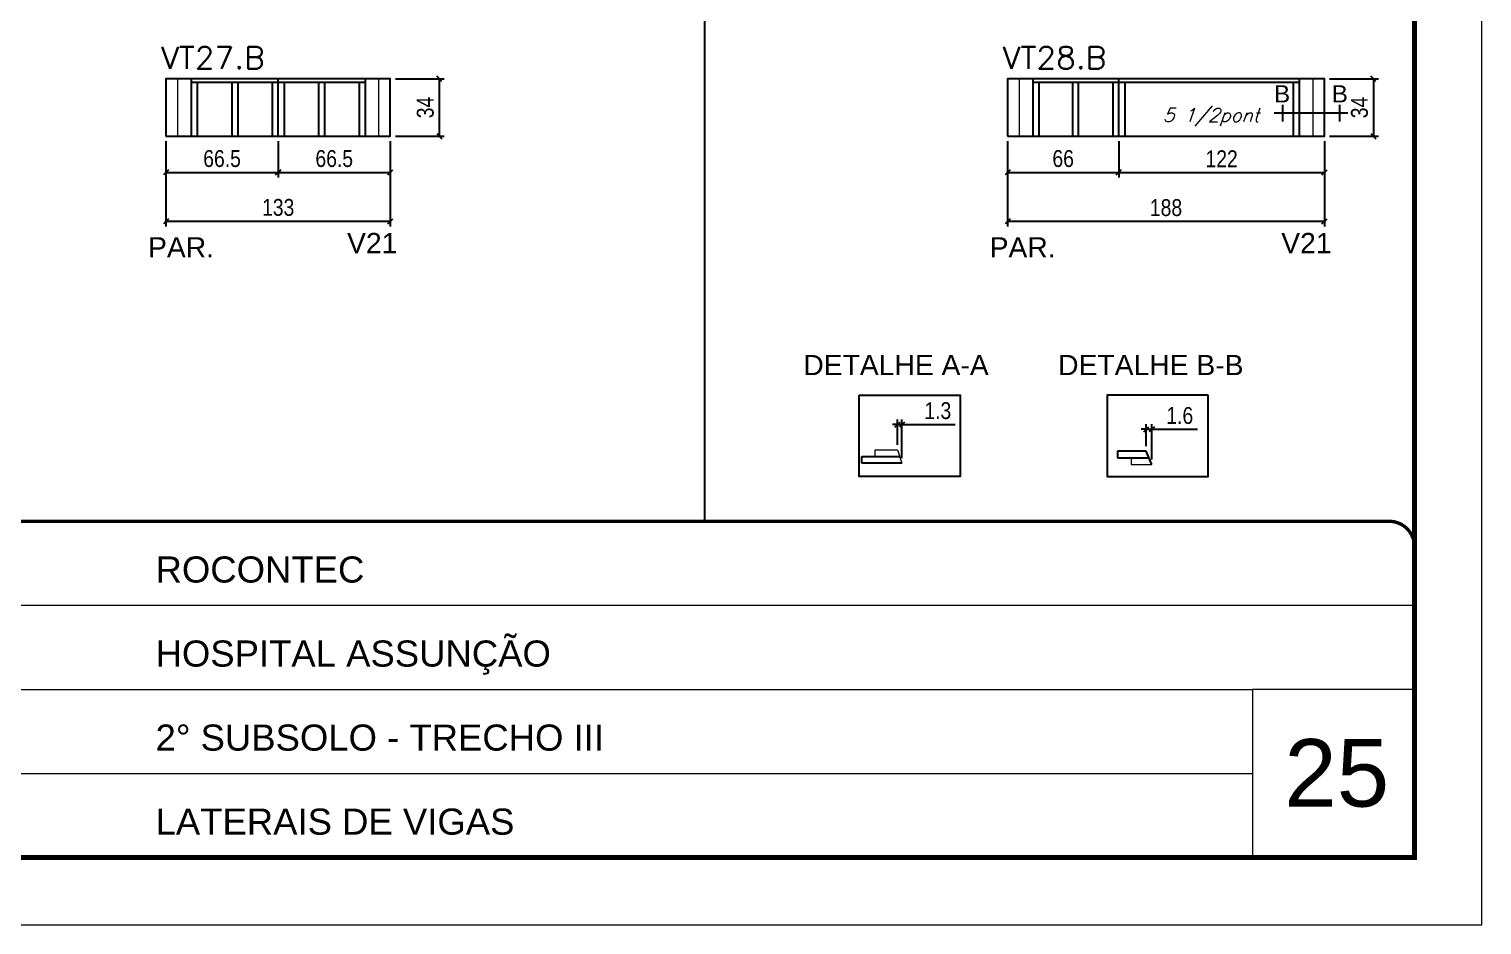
# Model space of a CAD drawing. Extents: x 137137 to 143418, y 10464 to 34486.
# Drawn here: x 137761 to 138622, y 26544 to 27075 of the extents above; entities that cross this region are included whole.
import ezdxf
from ezdxf.enums import TextEntityAlignment as Align

# ---------------------------------------------------------------- set-up
doc = ezdxf.new("R2010")
doc.units = 0
doc.linetypes.add('CONTINUO', pattern=[0])
doc.linetypes.add('DASHED', pattern=[0.75, 0.5, -0.25])
for name, color, linetype in [('5', 5, 'Continuous'), ('COTA', 241, 'Continuous'), ('detalhes', 4, 'Continuous'), ('Painéis', 200, 'Continuous'), ('SARR_2.2x7', 40, 'Continuous'), ('SARR_3.5x7', 81, 'Continuous'), ('texto', 7, 'Continuous')]:
    doc.layers.add(name, color=color, linetype=linetype)
for name, color, linetype, lineweight in [('CARIMBO', 255, 'Continuous', 9), ('Escoras', 2, 'Continuous', 25), ('Folhas', 255, 'Continuous', 9), ('Sarr 2.2x7', 40, 'Continuous', 9), ('SARRAFO DE PRESSAO', 251, 'DASHED', 9), ('Texto Seção', 7, 'Continuous', 15)]:
    doc.layers.add(name, color=color, linetype=linetype, lineweight=lineweight)
doc.styles.add('ARIAL', font='arial.ttf')
doc.styles.add('COTA TECNICA', font='techl___.ttf', dxfattribs={"height": 10})
doc.styles.add('REGUA-120', font='ROMANS.shx', dxfattribs={"height": 15})
doc.styles.add('Romans', font='romans.shx')
doc.styles.get("Standard").update_dxf_attribs({"font": 'arial.ttf'})
doc.dimstyles.new('PAINEL', dxfattribs={"dimtxt": 10, "dimasz": 3, "dimexe": 3, "dimexo": 3, "dimgap": 3, "dimtad": 1, "dimdec": 1, "dimzin": 12, "dimdsep": 46, "dimtxsty": 'COTA TECNICA', "dimblk1": 'OBLIQUE', "dimblk2": 'OBLIQUE', "dimsah": 1, "dimcen": 0.9, "dimclrd": 4, "dimclre": 4, "dimclrt": 240, "dimadec": 1, "dimazin": 3, "dimtfac": 1, "dimtdec": 1, "dimtmove": 0, "dimatfit": 3, "dimfxl": 1, "dimtolj": 1, "dimtzin": 12, "dimarcsym": 0})

# ---------------------------------------------------------------- blocks, each defined once
blk = doc.blocks.new('_Oblique')
at = {"color": 0, "linetype": 'ByBlock', "lineweight": -2}
blk.add_line((-0.5, -0.5), (0.5, 0.5), dxfattribs=at)
blk = doc.blocks.new('*D301')
at = {"layer": 'COTA', "color": 4, "linetype": 'ByBlock', "lineweight": -2, "transparency": 16777216}
for p, q in [((138531.95, 27045.82), (138560.93, 27045.82)), ((138557.93, 27045.82), (138557.93, 27011.82)), ((138531.95, 27011.82), (138560.93, 27011.82))]:
    blk.add_line(p, q, dxfattribs=at)
at = {"layer": 'Defpoints', "color": 0, "linetype": 'ByBlock', "transparency": 16777216}
for p in [(138528.95, 27045.82), (138528.95, 27011.82), (138557.93, 27011.82)]:
    blk.add_point(p, dxfattribs=at)
at = {"layer": 'COTA', "color": 4, "linetype": 'ByBlock', "lineweight": -2, "transparency": 16777216, "xscale": 3, "yscale": 3, "zscale": 3}
for p, rotation in [((138557.93, 27045.82), 90), ((138557.93, 27011.82), 270)]:
    blk.add_blockref('_Oblique', p, dxfattribs=dict(at, rotation=rotation))
at = {"layer": 'COTA', "color": 240, "linetype": 'ByBlock', "transparency": 16777216, "insert": (138549.71, 27028.82), "char_height": 10, "attachment_point": 5, "rotation": 90, "style": 'COTA TECNICA'}
blk.add_mtext('\\A1;34', dxfattribs=at)
blk = doc.blocks.new('*D302')
at = {"layer": 'Defpoints', "color": 0, "linetype": 'ByBlock', "transparency": 16777216}
for p in [(138341.05, 27011.82), (138528.95, 27011.82), (138341.05, 26961.35)]:
    blk.add_point(p, dxfattribs=at)
at = {"layer": 'Escoras', "color": 4, "linetype": 'ByBlock', "lineweight": -2, "transparency": 16777216}
for p, q in [((138341.05, 27008.82), (138341.05, 26958.35)), ((138528.95, 27008.82), (138528.95, 26958.35)), ((138528.95, 26961.35), (138341.05, 26961.35))]:
    blk.add_line(p, q, dxfattribs=at)
at = {"layer": 'Escoras', "color": 4, "linetype": 'ByBlock', "lineweight": -2, "transparency": 16777216, "xscale": 3, "yscale": 3, "zscale": 3, "rotation": 180}
blk.add_blockref('_Oblique', (138341.05, 26961.35), dxfattribs=at)
at = {"layer": 'Escoras', "color": 4, "linetype": 'ByBlock', "lineweight": -2, "transparency": 16777216, "xscale": 3, "yscale": 3, "zscale": 3}
blk.add_blockref('_Oblique', (138528.95, 26961.35), dxfattribs=at)
at = {"layer": 'Escoras', "color": 240, "linetype": 'ByBlock', "transparency": 16777216, "insert": (138435, 26969.44), "char_height": 10, "attachment_point": 5, "style": 'COTA TECNICA'}
blk.add_mtext('\\A1;188', dxfattribs=at)
blk = doc.blocks.new('*D845')
at = {"layer": 'Defpoints', "color": 0, "linetype": 'ByBlock', "transparency": 16777216}
for p in [(138341.05, 27011.82), (138407, 27011.82), (138407, 26990.39)]:
    blk.add_point(p, dxfattribs=at)
at = {"layer": 'Escoras', "color": 4, "linetype": 'ByBlock', "lineweight": -2, "transparency": 16777216}
for p, q in [((138341.05, 27008.82), (138341.05, 26987.39)), ((138407, 27008.82), (138407, 26987.39)), ((138341.05, 26990.39), (138407, 26990.39))]:
    blk.add_line(p, q, dxfattribs=at)
at = {"layer": 'Escoras', "color": 4, "linetype": 'ByBlock', "lineweight": -2, "transparency": 16777216, "xscale": 3, "yscale": 3, "zscale": 3, "rotation": 180}
blk.add_blockref('_Oblique', (138341.05, 26990.39), dxfattribs=at)
at = {"layer": 'Escoras', "color": 4, "linetype": 'ByBlock', "lineweight": -2, "transparency": 16777216, "xscale": 3, "yscale": 3, "zscale": 3}
blk.add_blockref('_Oblique', (138407, 26990.39), dxfattribs=at)
at = {"layer": 'Escoras', "color": 240, "linetype": 'ByBlock', "transparency": 16777216, "insert": (138374.03, 26998.5), "char_height": 10, "attachment_point": 5, "style": 'COTA TECNICA'}
blk.add_mtext('\\A1;66', dxfattribs=at)
blk = doc.blocks.new('*D846')
at = {"layer": 'Defpoints', "color": 0, "linetype": 'ByBlock', "transparency": 16777216}
for p in [(138407, 27011.82), (138528.95, 27011.82), (138528.95, 26990.39)]:
    blk.add_point(p, dxfattribs=at)
at = {"layer": 'Escoras', "color": 4, "linetype": 'ByBlock', "lineweight": -2, "transparency": 16777216}
for p, q in [((138407, 27008.82), (138407, 26987.39)), ((138528.95, 27008.82), (138528.95, 26987.39)), ((138407, 26990.39), (138528.95, 26990.39))]:
    blk.add_line(p, q, dxfattribs=at)
at = {"layer": 'Escoras', "color": 4, "linetype": 'ByBlock', "lineweight": -2, "transparency": 16777216, "xscale": 3, "yscale": 3, "zscale": 3, "rotation": 180}
blk.add_blockref('_Oblique', (138407, 26990.39), dxfattribs=at)
at = {"layer": 'Escoras', "color": 4, "linetype": 'ByBlock', "lineweight": -2, "transparency": 16777216, "xscale": 3, "yscale": 3, "zscale": 3}
blk.add_blockref('_Oblique', (138528.95, 26990.39), dxfattribs=at)
at = {"layer": 'Escoras', "color": 240, "linetype": 'ByBlock', "transparency": 16777216, "insert": (138467.98, 26998.45), "char_height": 10, "attachment_point": 5, "style": 'COTA TECNICA'}
blk.add_mtext('\\A1;122', dxfattribs=at)
blk = doc.blocks.new('*D309')
at = {"layer": 'COTA', "color": 4, "linetype": 'ByBlock', "lineweight": -2, "transparency": 16777216}
for p, q in [((137978.16, 27045.82), (138007.14, 27045.82)), ((138004.14, 27045.82), (138004.14, 27011.82)), ((137978.16, 27011.82), (138007.14, 27011.82))]:
    blk.add_line(p, q, dxfattribs=at)
at = {"layer": 'Defpoints', "color": 0, "linetype": 'ByBlock', "transparency": 16777216}
for p in [(137975.16, 27045.82), (137975.16, 27011.82), (138004.14, 27011.82)]:
    blk.add_point(p, dxfattribs=at)
at = {"layer": 'COTA', "color": 4, "linetype": 'ByBlock', "lineweight": -2, "transparency": 16777216, "xscale": 3, "yscale": 3, "zscale": 3}
for p, rotation in [((138004.14, 27045.82), 90), ((138004.14, 27011.82), 270)]:
    blk.add_blockref('_Oblique', p, dxfattribs=dict(at, rotation=rotation))
at = {"layer": 'COTA', "color": 240, "linetype": 'ByBlock', "transparency": 16777216, "insert": (137995.92, 27028.82), "char_height": 10, "attachment_point": 5, "rotation": 90, "style": 'COTA TECNICA'}
blk.add_mtext('\\A1;34', dxfattribs=at)
blk = doc.blocks.new('*D310')
at = {"layer": 'Defpoints', "color": 0, "linetype": 'ByBlock', "transparency": 16777216}
for p in [(137842.16, 27011.82), (137975.16, 27011.82), (137842.16, 26961.35)]:
    blk.add_point(p, dxfattribs=at)
at = {"layer": 'Escoras', "color": 4, "linetype": 'ByBlock', "lineweight": -2, "transparency": 16777216}
for p, q in [((137842.16, 27008.82), (137842.16, 26958.35)), ((137975.16, 27008.82), (137975.16, 26958.35)), ((137975.16, 26961.35), (137842.16, 26961.35))]:
    blk.add_line(p, q, dxfattribs=at)
at = {"layer": 'Escoras', "color": 4, "linetype": 'ByBlock', "lineweight": -2, "transparency": 16777216, "xscale": 3, "yscale": 3, "zscale": 3, "rotation": 180}
blk.add_blockref('_Oblique', (137842.16, 26961.35), dxfattribs=at)
at = {"layer": 'Escoras', "color": 4, "linetype": 'ByBlock', "lineweight": -2, "transparency": 16777216, "xscale": 3, "yscale": 3, "zscale": 3}
blk.add_blockref('_Oblique', (137975.16, 26961.35), dxfattribs=at)
at = {"layer": 'Escoras', "color": 240, "linetype": 'ByBlock', "transparency": 16777216, "insert": (137908.66, 26969.57), "char_height": 10, "attachment_point": 5, "style": 'COTA TECNICA'}
blk.add_mtext('\\A1;133', dxfattribs=at)
blk = doc.blocks.new('*D849')
at = {"layer": 'Defpoints', "color": 0, "linetype": 'ByBlock', "transparency": 16777216}
for p in [(137842.16, 27011.82), (137908.66, 27011.82), (137908.66, 26990.39)]:
    blk.add_point(p, dxfattribs=at)
at = {"layer": 'Escoras', "color": 4, "linetype": 'ByBlock', "lineweight": -2, "transparency": 16777216}
for p, q in [((137842.16, 27008.82), (137842.16, 26987.39)), ((137908.66, 27008.82), (137908.66, 26987.39)), ((137842.16, 26990.39), (137908.66, 26990.39))]:
    blk.add_line(p, q, dxfattribs=at)
at = {"layer": 'Escoras', "color": 4, "linetype": 'ByBlock', "lineweight": -2, "transparency": 16777216, "xscale": 3, "yscale": 3, "zscale": 3, "rotation": 180}
blk.add_blockref('_Oblique', (137842.16, 26990.39), dxfattribs=at)
at = {"layer": 'Escoras', "color": 4, "linetype": 'ByBlock', "lineweight": -2, "transparency": 16777216, "xscale": 3, "yscale": 3, "zscale": 3}
blk.add_blockref('_Oblique', (137908.66, 26990.39), dxfattribs=at)
at = {"layer": 'Escoras', "color": 240, "linetype": 'ByBlock', "transparency": 16777216, "insert": (137875.41, 26998.5), "char_height": 10, "attachment_point": 5, "style": 'COTA TECNICA'}
blk.add_mtext('\\A1;66.5', dxfattribs=at)
blk = doc.blocks.new('*D850')
at = {"layer": 'Defpoints', "color": 0, "linetype": 'ByBlock', "transparency": 16777216}
for p in [(137908.66, 27011.82), (137975.16, 27011.82), (137975.16, 26990.39)]:
    blk.add_point(p, dxfattribs=at)
at = {"layer": 'Escoras', "color": 4, "linetype": 'ByBlock', "lineweight": -2, "transparency": 16777216}
for p, q in [((137908.66, 27008.82), (137908.66, 26987.39)), ((137975.16, 27008.82), (137975.16, 26987.39)), ((137908.66, 26990.39), (137975.16, 26990.39))]:
    blk.add_line(p, q, dxfattribs=at)
at = {"layer": 'Escoras', "color": 4, "linetype": 'ByBlock', "lineweight": -2, "transparency": 16777216, "xscale": 3, "yscale": 3, "zscale": 3, "rotation": 180}
blk.add_blockref('_Oblique', (137908.66, 26990.39), dxfattribs=at)
at = {"layer": 'Escoras', "color": 4, "linetype": 'ByBlock', "lineweight": -2, "transparency": 16777216, "xscale": 3, "yscale": 3, "zscale": 3}
blk.add_blockref('_Oblique', (137975.16, 26990.39), dxfattribs=at)
at = {"layer": 'Escoras', "color": 240, "linetype": 'ByBlock', "transparency": 16777216, "insert": (137941.91, 26998.5), "char_height": 10, "attachment_point": 5, "style": 'COTA TECNICA'}
blk.add_mtext('\\A1;66.5', dxfattribs=at)
blk = doc.blocks.new('9999999999')
at = {"color": 30, "linetype": 'CONTINUO'}
for p, q in [((98564.56, 34379.64), (99583.98, 34379.64)), ((98564.56, 34329.83), (99487.98, 34329.83)), ((99583.98, 34329.83), (99487.98, 34329.83)), ((99487.98, 34329.83), (99487.98, 34230.21)), ((98564.56, 34280.02), (99487.98, 34280.02))]:
    blk.add_line(p, q, dxfattribs=at)
at = {"color": 30, "linetype": 'CONTINUO', "const_width": 2}
blk.add_lwpolyline([(99583.98, 34230.21), (99583.98, 34414.45, 0.414214), (99568.98, 34429.45), (98228.98, 34429.45, 0.414214), (98213.98, 34414.45), (98213.98, 34245.21, 0.414214), (98228.98, 34230.21), (99583.98, 34230.21)], format="xyb", dxfattribs=at)
at = {"layer": 'Folhas'}
blk.add_lwpolyline([(98138.98, 34190.21), (99623.98, 34190.21), (99623.98, 35240.21), (98138.98, 35240.21)], close=True, dxfattribs=at)
at = {"layer": 'Folhas', "color": 30, "const_width": 3}
blk.add_lwpolyline([(98213.98, 34230.21), (99583.98, 34230.21), (99583.98, 35200.21), (98213.98, 35200.21)], close=True, dxfattribs=at)
at = {"color": 7, "linetype": 'Continuous', "ltscale": 5, "style": 'ARIAL'}
for s, height, p in [('ROCONTEC', 15.483, (98837.68, 34393.13)), ('HOSPITAL ASSUNÇÃO', 15.4829, (98837.68, 34343.32)), ('2° SUBSOLO - TRECHO III', 15.4829, (98837.68, 34293.51)), ('LATERAIS DE VIGAS', 15.4829, (98837.68, 34243.7))]:
    blk.add_text(s, height=height, dxfattribs=at).set_placement(p)
blk = doc.blocks.new('*D81')
at = {"layer": 'Defpoints', "color": 0, "linetype": 'ByBlock', "transparency": 16777216}
for p in [(138426.58, 26838.1), (138423.28, 26825.19), (138426.58, 26817.19)]:
    blk.add_point(p, dxfattribs=at)
at = {"layer": 'Escoras', "color": 4, "linetype": 'ByBlock', "lineweight": -2, "transparency": 16777216}
for p, q in [((138423.28, 26838.1), (138420.28, 26838.1)), ((138423.28, 26828.19), (138423.28, 26841.1)), ((138423.28, 26838.1), (138426.58, 26838.1)), ((138426.58, 26820.19), (138426.58, 26841.1)), ((138426.58, 26838.1), (138453.73, 26838.1))]:
    blk.add_line(p, q, dxfattribs=at)
at = {"layer": 'Escoras', "color": 4, "linetype": 'ByBlock', "lineweight": -2, "transparency": 16777216, "xscale": 3, "yscale": 3, "zscale": 3}
blk.add_blockref('_Oblique', (138423.28, 26838.1), dxfattribs=at)
at = {"layer": 'Escoras', "color": 4, "linetype": 'ByBlock', "lineweight": -2, "transparency": 16777216, "xscale": 3, "yscale": 3, "zscale": 3, "rotation": 180}
blk.add_blockref('_Oblique', (138426.58, 26838.1), dxfattribs=at)
at = {"layer": 'Escoras', "color": 240, "linetype": 'ByBlock', "transparency": 16777216, "insert": (138443.15, 26846.2), "char_height": 10, "attachment_point": 5, "style": 'COTA TECNICA'}
blk.add_mtext('\\A1;1.6', dxfattribs=at)
blk = doc.blocks.new('*D82')
at = {"layer": 'Defpoints', "color": 0, "linetype": 'ByBlock', "transparency": 16777216}
for p in [(138275.82, 26840.88), (138275.82, 26825.97), (138278.42, 26817.97)]:
    blk.add_point(p, dxfattribs=at)
at = {"layer": 'Escoras', "color": 4, "linetype": 'ByBlock', "lineweight": -2, "transparency": 16777216}
for p, q in [((138275.82, 26840.88), (138272.82, 26840.88)), ((138275.82, 26828.97), (138275.82, 26843.88)), ((138275.82, 26840.88), (138278.42, 26840.88)), ((138278.42, 26820.97), (138278.42, 26843.88)), ((138278.42, 26840.88), (138310.03, 26840.88))]:
    blk.add_line(p, q, dxfattribs=at)
at = {"layer": 'Escoras', "color": 4, "linetype": 'ByBlock', "lineweight": -2, "transparency": 16777216, "xscale": 3, "yscale": 3, "zscale": 3}
blk.add_blockref('_Oblique', (138275.82, 26840.88), dxfattribs=at)
at = {"layer": 'Escoras', "color": 4, "linetype": 'ByBlock', "lineweight": -2, "transparency": 16777216, "xscale": 3, "yscale": 3, "zscale": 3, "rotation": 180}
blk.add_blockref('_Oblique', (138278.42, 26840.88), dxfattribs=at)
at = {"layer": 'Escoras', "color": 240, "linetype": 'ByBlock', "transparency": 16777216, "insert": (138299.7, 26849.1), "char_height": 10, "attachment_point": 5, "style": 'COTA TECNICA'}
blk.add_mtext('\\A1;1.3', dxfattribs=at)

msp = doc.modelspace()

# ---------------------------------------------------------------- linework, layer by layer
at = {"linetype": 'ByBlock'}
for points in [[(138253.07, 26858.41), (138313.05, 26858.41), (138313.05, 26810.07), (138253.07, 26810.07)], [(138460.07, 26858.41), (138400.09, 26858.41), (138400.09, 26810.07), (138460.07, 26810.07)]]:
    msp.add_lwpolyline(points, close=True, dxfattribs=at)
at = {"layer": 'COTA', "linetype": 'ByBlock'}
msp.add_line((138161.66, 26783.57), (138161.66, 27554.33), dxfattribs=at)
at = {"layer": 'detalhes'}
for p, q in [((138504.03, 27030.5), (138504.03, 27020.5)), ((138537.87, 27030.5), (138537.87, 27020.5)), ((138542.87, 27025.5), (138499.03, 27025.5))]:
    msp.add_line(p, q, dxfattribs=at)
at = {"layer": 'Painéis', "linetype": 'ByBlock'}
for p, q in [((137908.66, 27011.82), (137908.66, 27045.82)), ((138407, 27011.82), (138407, 27045.82)), ((138254.62, 26821.97), (138277.11, 26822.01)), ((138254.62, 26817.97), (138254.62, 26821.97)), ((138423.28, 26825.19), (138406.28, 26825.19)), ((138406.28, 26825.19), (138406.28, 26821.19)), ((138406.28, 26821.19), (138424.93, 26821.19)), ((138426.58, 26817.19), (138423.28, 26825.19)), ((138278.42, 26817.97), (138254.62, 26817.97))]:
    msp.add_line(p, q, dxfattribs=at)
for points in [[(137842.16, 27011.82), (137975.16, 27011.82), (137975.16, 27045.82), (137842.16, 27045.82)], [(138341.05, 27011.82), (138528.95, 27011.82), (138528.95, 27045.82), (138341.05, 27045.82)]]:
    msp.add_lwpolyline(points, close=True, dxfattribs=at)
at = {"layer": 'Sarr 2.2x7'}
for p, q in [((137849.16, 27011.82), (137849.16, 27045.82)), ((137968.16, 27045.82), (137968.16, 27011.82)), ((138348.05, 27011.82), (138348.05, 27045.82)), ((138521.95, 27045.82), (138521.95, 27011.82)), ((138262.62, 26821.97), (138262.62, 26825.97)), ((138262.62, 26825.97), (138275.82, 26825.97)), ((138277.11, 26822.01), (138262.62, 26821.97)), ((138275.82, 26825.97), (138278.42, 26817.97)), ((138424.93, 26821.19), (138414.28, 26821.19)), ((138414.28, 26821.19), (138414.28, 26817.19)), ((138414.28, 26817.19), (138426.58, 26817.19))]:
    msp.add_line(p, q, dxfattribs=at)
at = {"layer": 'SARR_2.2x7', "linetype": 'Continuous'}
for p, q in [((137908.66, 27043.62), (137857.16, 27043.62)), ((137960.16, 27043.62), (137908.66, 27043.62)), ((138407, 27043.62), (138356.05, 27043.62)), ((138513.95, 27043.62), (138407, 27043.62))]:
    msp.add_line(p, q, dxfattribs=at)
at = {"layer": 'SARR_3.5x7'}
for p, q in [((137857.16, 27045.82), (137857.16, 27011.82)), ((137960.16, 27045.82), (137960.16, 27011.82)), ((138356.05, 27045.82), (138356.05, 27011.82)), ((138513.95, 27045.82), (138513.95, 27011.82)), ((137860.66, 27043.62), (137860.66, 27011.82)), ((137881.16, 27043.62), (137881.16, 27011.82)), ((137884.66, 27043.62), (137884.66, 27011.82)), ((137905.16, 27043.62), (137905.16, 27011.82)), ((137912.16, 27043.62), (137912.16, 27011.82)), ((137932.66, 27043.62), (137932.66, 27011.82)), ((137936.16, 27043.62), (137936.16, 27011.82)), ((137956.66, 27043.62), (137956.66, 27011.82)), ((138359.55, 27043.62), (138359.55, 27011.82)), ((138379.48, 27043.62), (138379.48, 27011.82)), ((138382.98, 27043.62), (138382.98, 27011.82)), ((138403.5, 27043.62), (138403.5, 27011.82)), ((138410.5, 27043.62), (138410.5, 27011.82)), ((138510.45, 27043.62), (138510.45, 27011.82))]:
    msp.add_line(p, q, dxfattribs=at)

# ---------------------------------------------------------------- block references
at = {"layer": 'SARRAFO DE PRESSAO', "color": 6, "linetype": 'ByBlock'}
msp.add_blockref('9999999999', (38998.31, -7645.88), dxfattribs=at)

# ---------------------------------------------------------------- texts
at = {"layer": '5', "linetype": 'Continuous'}
for s, p in [('PAR.', (137831.54, 26939.93)), ('V21', (137949.52, 26942.48)), ('PAR.', (138330.43, 26939.93)), ('V21', (138503.31, 26942.48))]:
    msp.add_text(s, height=12, rotation=0.00004, dxfattribs=at).set_placement(p)
at = {"layer": '5', "color": 7, "linetype": 'Continuous'}
for s, p in [('DETALHE A-A', (138219.98, 26870.18)), ('DETALHE B-B', (138371.05, 26870.18))]:
    msp.add_text(s, height=12, rotation=359.99996, dxfattribs=at).set_placement(p)
at = {"layer": 'CARIMBO', "style": 'ARIAL'}
msp.add_text('25', height=40, dxfattribs=at).set_placement((138505.15, 26614.47))
at = {"layer": 'detalhes', "color": 0, "linetype": 'Continuous', "style": 'ARIAL'}
for p in [(138503.83, 27036.91), (138538.07, 27036.91)]:
    msp.add_text('B', height=10.22, dxfattribs=at).set_placement(p, align=Align.MIDDLE_CENTER)
at = {"layer": 'texto', "color": 2, "insert": (138461.66, 27023.01), "char_height": 8, "attachment_point": 5, "style": 'Romans'}
msp.add_mtext('{\\Q19;\\C256;5 1/2pont}', dxfattribs=at)
at = {"layer": 'Texto Seção', "style": 'REGUA-120', "width": 1.05}
for s, p in [('VT27.B', (137839.35, 27051.82)), ('VT28.B', (138338.23, 27051.82))]:
    msp.add_text(s, height=13, dxfattribs=at).set_placement(p)

# ---------------------------------------------------------------- dimensions: what is measured, and where the dimension line sits
at = {"layer": 'COTA', "linetype": 'ByBlock'}
for base, p1, p2, picture, middle in [((138004.14, 27011.82), (137975.16, 27045.82), (137975.16, 27011.82), '*D309', (137995.92, 27028.82)), ((138557.93, 27011.82), (138528.95, 27045.82), (138528.95, 27011.82), '*D301', (138549.71, 27028.82))]:
    dim = msp.add_linear_dim(base=base, p1=p1, p2=p2, angle=90, dimstyle='PAINEL', dxfattribs=at)
    dim.commit()
    dim.dimension.update_dxf_attribs({"geometry": picture, "text_midpoint": middle})
at = {"layer": 'Escoras', "linetype": 'ByBlock'}
for base, p1, p2, picture, middle in [((137842.16, 26961.35), (137975.16, 27011.82), (137842.16, 27011.82), '*D310', (137908.66, 26969.57)), ((137908.66, 26990.39), (137842.16, 27011.82), (137908.66, 27011.82), '*D849', (137875.41, 26998.5)), ((137975.16, 26990.39), (137908.66, 27011.82), (137975.16, 27011.82), '*D850', (137941.91, 26998.5)), ((138407.00067045, 26990.39294855), (138341.05067045, 27011.82288143), (138407.00067045, 27011.82288143), '*D845', (138374.02567045, 26998.49528774)), ((138528.95067045, 26990.39294855), (138407.00067045, 27011.82288143), (138528.95067045, 27011.82288143), '*D846', (138467.97567045, 26998.45142809))]:
    dim = msp.add_linear_dim(base=base, p1=p1, p2=p2, dimstyle='PAINEL', dxfattribs=at)
    dim.commit()
    dim.dimension.update_dxf_attribs({"geometry": picture, "text_midpoint": middle})
dim = msp.add_linear_dim(base=(138341.05, 26961.35), p1=(138528.95, 27011.82), p2=(138341.05, 27011.82), dimstyle='PAINEL', override={"dimdec": 0}, dxfattribs=at)
dim.commit()
dim.dimension.update_dxf_attribs({"geometry": '*D302', "text_midpoint": (138435, 26969.44)})
dim = msp.add_linear_dim(base=(138275.82, 26840.88), p1=(138278.42, 26817.97), p2=(138275.82, 26825.97), angle=180, dimstyle='PAINEL', override={"dimlfac": 0.5}, dxfattribs=at)
dim.commit()
dim.dimension.update_dxf_attribs({"geometry": '*D82', "text_midpoint": (138299.7, 26840.88), "dimtype": 160})
dim = msp.add_linear_dim(base=(138426.5797, 26838.0996), p1=(138423.2843, 26825.1913), p2=(138426.5797, 26817.1913), angle=180, dimstyle='PAINEL', override={"dimlfac": 0.5}, dxfattribs=at)
dim.commit()
dim.dimension.update_dxf_attribs({"geometry": '*D81', "text_midpoint": (138443.1528, 26846.2019)})

doc.saveas('drawing.dxf')
